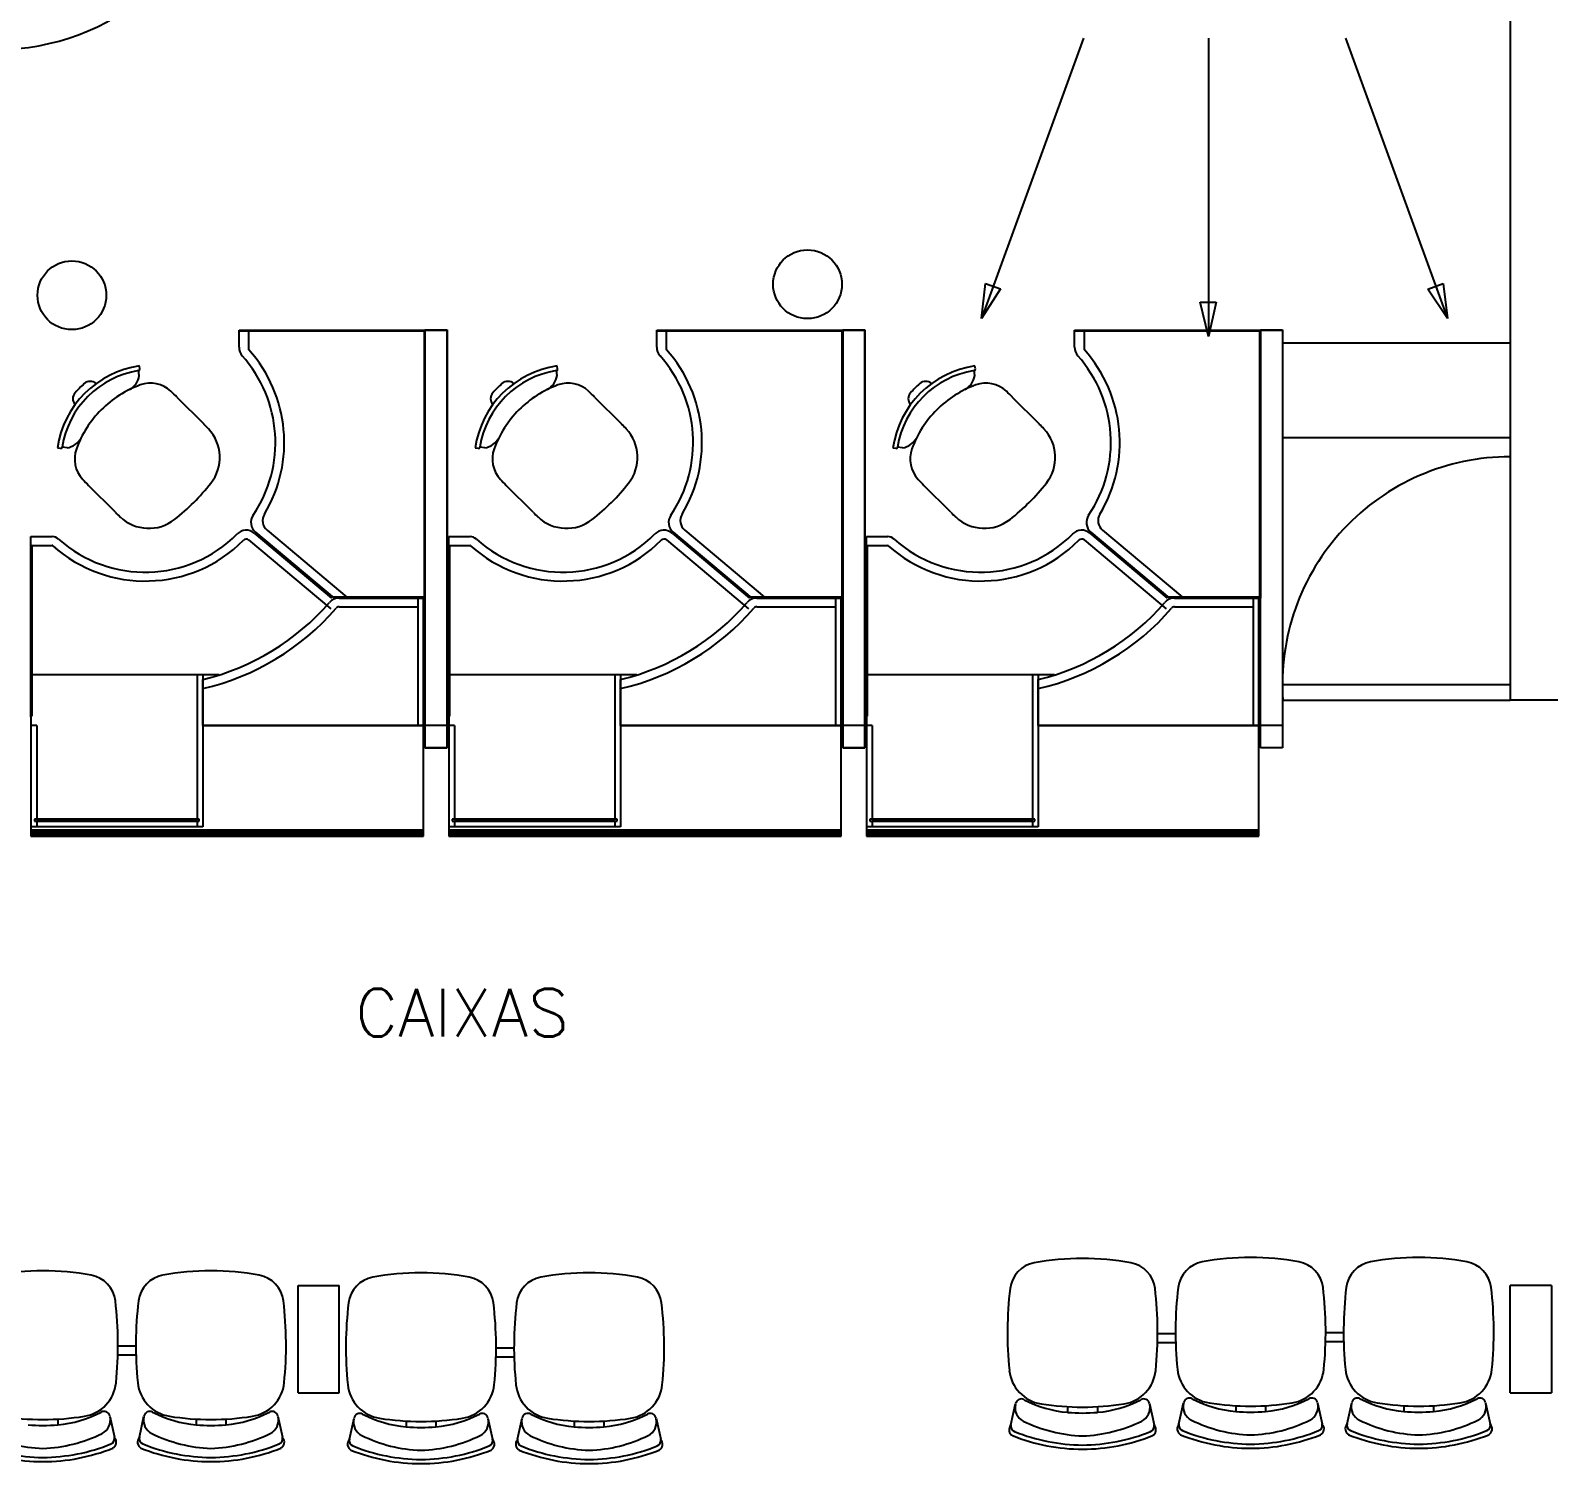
# Model space of a CAD drawing. Extents: x -22 to 17.7, y 1.4 to 35.6.
# Drawn here: x -9.538 to -4.723, y 9.194 to 13.724 of the extents above; entities that cross this region are included whole.
import ezdxf

# ---------------------------------------------------------------- set-up
doc = ezdxf.new("R2010")
doc.units = 0
doc.header["$LTSCALE"] = 0.02
for name, color, linetype in [('AR-CONDICIONADO', 5, 'CONTINUOUS'), ('ARCOND_BASE', 7, 'CONTINUOUS'), ('ARCOND_TEXTO', 7, 'CONTINUOUS')]:
    doc.layers.add(name, color=color, linetype=linetype)
doc.styles.add('COTAS', font='romans.shx', dxfattribs={"width": 0.75})

msp = doc.modelspace()

# ---------------------------------------------------------------- linework, layer by layer
at = {"layer": 'AR-CONDICIONADO'}
for p, q in [((-6.2108, 13.6996), (-6.5332, 12.8137)), ((-5.8158, 13.6996), (-5.8158, 12.7568)), ((-5.3832, 13.6996), (-5.0608, 12.8137)), ((-6.5332, 12.8137), (-6.5207, 12.9249)), ((-6.4729, 12.9076), (-6.5332, 12.8137)), ((-6.5207, 12.9249), (-6.4729, 12.9076)), ((-5.1227, 12.907), (-5.075, 12.9243)), ((-5.0608, 12.8137), (-5.1227, 12.907)), ((-5.075, 12.9243), (-5.0608, 12.8137)), ((-5.8158, 12.7568), (-5.8421, 12.8657)), ((-5.8421, 12.8657), (-5.7913, 12.8657)), ((-5.7913, 12.8657), (-5.8158, 12.7568))]:
    msp.add_line(p, q, dxfattribs=at)
at = {"layer": 'ARCOND_BASE'}
for p, q in [((-4.8626, 14.4769), (-4.8626, 11.6069)), ((-8.8794, 12.7228), (-8.8794, 12.7769)), ((-8.8794, 12.7769), (-8.2919, 12.7769)), ((-8.8794, 12.7744), (-8.2944, 12.7744)), ((-8.8483, 12.7148), (-8.8483, 12.7744)), ((-8.2944, 12.7744), (-8.2944, 11.9327)), ((-8.2944, 12.7744), (-8.2944, 11.9327)), ((-8.2919, 12.7769), (-8.2919, 12.7784)), ((-8.2919, 12.7784), (-8.2219, 12.7784)), ((-8.2919, 12.7769), (-8.2919, 11.9302)), ((-8.2219, 12.7769), (-8.2919, 12.7769)), ((-8.2919, 12.7769), (-8.2919, 11.4569)), ((-8.2919, 11.4569), (-8.2919, 12.7769)), ((-8.2919, 12.7769), (-8.2219, 12.7769)), ((-8.2219, 12.7784), (-8.2219, 12.7769)), ((-8.2219, 11.4569), (-8.2219, 12.7769)), ((-8.2219, 12.7769), (-8.2219, 11.4569)), ((-7.5594, 12.7228), (-7.5594, 12.7769)), ((-7.5594, 12.7769), (-6.9719, 12.7769)), ((-7.5594, 12.7744), (-6.9744, 12.7744)), ((-7.5283, 12.7148), (-7.5283, 12.7744)), ((-6.9744, 12.7744), (-6.9744, 11.9327)), ((-6.9744, 12.7744), (-6.9744, 11.9327)), ((-6.9719, 12.7769), (-6.9719, 12.7784)), ((-6.9719, 12.7784), (-6.9019, 12.7784)), ((-6.9719, 12.7769), (-6.9719, 11.9302)), ((-6.9019, 12.7769), (-6.9719, 12.7769)), ((-6.9719, 12.7769), (-6.9719, 11.4569)), ((-6.9719, 11.4569), (-6.9719, 12.7769)), ((-6.9719, 12.7769), (-6.9019, 12.7769)), ((-6.9019, 12.7784), (-6.9019, 12.7769)), ((-6.9019, 11.4569), (-6.9019, 12.7769)), ((-6.9019, 12.7769), (-6.9019, 11.4569)), ((-6.2394, 12.7228), (-6.2394, 12.7769)), ((-6.2394, 12.7769), (-5.6519, 12.7769)), ((-6.2394, 12.7744), (-5.6544, 12.7744)), ((-6.2083, 12.7148), (-6.2083, 12.7744)), ((-5.6544, 12.7744), (-5.6544, 11.9327)), ((-5.6544, 12.7744), (-5.6544, 11.9327)), ((-5.6519, 12.7769), (-5.6519, 12.7784)), ((-5.6519, 12.7784), (-5.5819, 12.7784)), ((-5.6519, 12.7769), (-5.6519, 11.9302)), ((-5.6519, 11.4569), (-5.6519, 12.7769)), ((-5.6519, 12.7769), (-5.5819, 12.7769)), ((-5.5819, 12.7784), (-5.5819, 12.7769)), ((-5.5819, 12.7769), (-5.5819, 11.4569)), ((-5.5826, 12.7373), (-4.8626, 12.7373)), ((-9.1945, 12.6334), (-9.1967, 12.6491)), ((-9.1927, 12.6544), (-9.1941, 12.6637)), ((-7.8745, 12.6334), (-7.8767, 12.6491)), ((-7.8727, 12.6544), (-7.8741, 12.6637)), ((-6.5545, 12.6334), (-6.5567, 12.6491)), ((-6.5527, 12.6544), (-6.5541, 12.6637)), ((-9.0759, 12.5655), (-8.9908, 12.4804)), ((-7.7559, 12.5655), (-7.6708, 12.4804)), ((-6.4359, 12.5655), (-6.3508, 12.4804)), ((-5.5826, 12.4373), (-4.8626, 12.4373)), ((-9.444, 12.4032), (-9.4533, 12.4045)), ((-9.423, 12.4049), (-9.4386, 12.4071)), ((-8.124, 12.4032), (-8.1333, 12.4045)), ((-8.103, 12.4049), (-8.1186, 12.4071)), ((-6.804, 12.4032), (-6.8133, 12.4045)), ((-6.783, 12.4049), (-6.7986, 12.4071)), ((-9.2699, 12.2012), (-9.3551, 12.2863)), ((-7.9499, 12.2012), (-8.0351, 12.2863)), ((-6.6299, 12.2012), (-6.7151, 12.2863)), ((-8.8276, 12.1387), (-8.5791, 11.9302)), ((-8.7908, 12.1444), (-8.5386, 11.9327)), ((-7.5076, 12.1387), (-7.2591, 11.9302)), ((-7.4708, 12.1444), (-7.2186, 11.9327)), ((-6.1876, 12.1387), (-5.9391, 11.9302)), ((-6.1508, 12.1444), (-5.8986, 11.9327)), ((-9.5369, 12.1243), (-9.4696, 12.1243)), ((-9.5369, 11.5542), (-9.5369, 12.1243)), ((-9.5344, 12.0963), (-9.5344, 11.5567)), ((-9.5344, 12.0963), (-9.4696, 12.0963)), ((-8.8492, 12.1138), (-8.5894, 11.8958)), ((-8.8312, 12.1352), (-8.5869, 11.9302)), ((-8.2169, 12.1243), (-8.1496, 12.1243)), ((-8.2169, 11.5542), (-8.2169, 12.1243)), ((-8.2144, 12.0963), (-8.2144, 11.5567)), ((-8.2144, 12.0963), (-8.1496, 12.0963)), ((-7.5292, 12.1138), (-7.2694, 11.8958)), ((-7.5112, 12.1352), (-7.2669, 11.9302)), ((-6.8969, 12.1243), (-6.8296, 12.1243)), ((-6.8969, 11.5542), (-6.8969, 12.1243)), ((-6.8944, 12.0963), (-6.8944, 11.5567)), ((-6.8944, 12.0963), (-6.8296, 12.0963)), ((-6.2092, 12.1138), (-5.9494, 11.8958)), ((-6.1912, 12.1352), (-5.9469, 11.9302)), ((-8.2944, 11.9327), (-8.5821, 11.9327)), ((-8.2969, 11.9302), (-8.5819, 11.9302)), ((-8.2919, 11.9302), (-8.5791, 11.9302)), ((-8.5634, 11.9302), (-8.2969, 11.9302)), ((-8.5634, 11.9022), (-8.3149, 11.9022)), ((-8.3149, 11.9302), (-8.3149, 11.5269)), ((-8.2969, 11.1769), (-8.2969, 11.9302)), ((-8.2969, 11.9302), (-8.2969, 11.5269)), ((-6.9744, 11.9327), (-7.2621, 11.9327)), ((-6.9769, 11.9302), (-7.2619, 11.9302)), ((-6.9719, 11.9302), (-7.2591, 11.9302)), ((-7.2434, 11.9302), (-6.9769, 11.9302)), ((-7.2434, 11.9022), (-6.9949, 11.9022)), ((-6.9949, 11.9302), (-6.9949, 11.5269)), ((-6.9769, 11.1769), (-6.9769, 11.9302)), ((-6.9769, 11.9302), (-6.9769, 11.5269)), ((-5.6544, 11.9327), (-5.9421, 11.9327)), ((-5.6569, 11.9302), (-5.9419, 11.9302)), ((-5.6519, 11.9302), (-5.9391, 11.9302)), ((-5.9234, 11.9302), (-5.6569, 11.9302)), ((-5.9234, 11.9022), (-5.6749, 11.9022)), ((-5.6749, 11.9302), (-5.6749, 11.5269)), ((-5.6569, 11.1769), (-5.6569, 11.9302)), ((-5.6569, 11.9302), (-5.6569, 11.5269)), ((-8.2969, 11.8769), (-8.2969, 11.5269)), ((-6.9769, 11.8769), (-6.9769, 11.5269)), ((-5.6569, 11.8769), (-5.6569, 11.5269)), ((-9.5369, 11.6869), (-9.5369, 11.1769)), ((-8.9427, 11.6869), (-9.5369, 11.6869)), ((-8.9939, 11.6869), (-9.0119, 11.6869)), ((-8.9939, 11.6869), (-9.0119, 11.6869)), ((-9.0119, 11.6869), (-9.0119, 11.2309)), ((-8.9939, 11.6869), (-8.9939, 11.2069)), ((-8.9939, 11.5269), (-8.9939, 11.6726)), ((-8.2169, 11.6869), (-8.2169, 11.1769)), ((-7.6227, 11.6869), (-8.2169, 11.6869)), ((-7.6739, 11.6869), (-7.6919, 11.6869)), ((-7.6739, 11.6869), (-7.6919, 11.6869)), ((-7.6919, 11.6869), (-7.6919, 11.2309)), ((-7.6739, 11.6869), (-7.6739, 11.2069)), ((-7.6739, 11.5269), (-7.6739, 11.6726)), ((-6.8969, 11.6869), (-6.8969, 11.1769)), ((-6.3027, 11.6869), (-6.8969, 11.6869)), ((-6.3539, 11.6869), (-6.3719, 11.6869)), ((-6.3539, 11.6869), (-6.3719, 11.6869)), ((-6.3719, 11.6869), (-6.3719, 11.2309)), ((-6.3539, 11.6869), (-6.3539, 11.2069)), ((-6.3539, 11.5269), (-6.3539, 11.6726)), ((-5.5826, 11.6569), (-4.8626, 11.6569)), ((-5.5826, 11.6069), (-4.8626, 11.6069)), ((-4.7126, 11.6069), (-4.8626, 11.6069)), ((-9.5189, 11.5269), (-9.5369, 11.5269)), ((-9.5369, 11.5269), (-9.5369, 11.2069)), ((-9.5189, 11.5269), (-9.5189, 11.2309)), ((-8.2969, 11.5269), (-8.9939, 11.5269)), ((-8.9939, 11.5269), (-8.3099, 11.5269)), ((-8.3099, 11.5269), (-8.2969, 11.5269)), ((-8.2219, 11.5269), (-8.2919, 11.5269)), ((-8.2219, 11.5269), (-8.2919, 11.5269)), ((-8.1989, 11.5269), (-8.2169, 11.5269)), ((-8.2169, 11.5269), (-8.2169, 11.2069)), ((-8.1989, 11.5269), (-8.1989, 11.2309)), ((-6.9769, 11.5269), (-7.6739, 11.5269)), ((-7.6739, 11.5269), (-6.9899, 11.5269)), ((-6.9899, 11.5269), (-6.9769, 11.5269)), ((-6.9019, 11.5269), (-6.9719, 11.5269)), ((-6.9019, 11.5269), (-6.9719, 11.5269)), ((-6.8789, 11.5269), (-6.8969, 11.5269)), ((-6.8969, 11.5269), (-6.8969, 11.2069)), ((-6.8789, 11.5269), (-6.8789, 11.2309)), ((-5.6569, 11.5269), (-6.3539, 11.5269)), ((-6.3539, 11.5269), (-5.6699, 11.5269)), ((-5.6699, 11.5269), (-5.6569, 11.5269)), ((-5.5819, 11.5269), (-5.6519, 11.5269)), ((-8.2919, 11.4569), (-8.2219, 11.4569)), ((-8.2219, 11.4569), (-8.2919, 11.4569)), ((-6.9719, 11.4569), (-6.9019, 11.4569)), ((-6.9019, 11.4569), (-6.9719, 11.4569)), ((-5.5819, 11.4569), (-5.6519, 11.4569)), ((-9.0049, 11.2309), (-9.5259, 11.2309)), ((-9.5259, 11.2309), (-9.5259, 11.2249)), ((-9.5259, 11.2249), (-9.0049, 11.2249)), ((-9.5189, 11.2249), (-9.5189, 11.2069)), ((-9.0119, 11.2249), (-9.0119, 11.2069)), ((-9.0049, 11.2249), (-9.0049, 11.2309)), ((-7.6849, 11.2309), (-8.2059, 11.2309)), ((-8.2059, 11.2309), (-8.2059, 11.2249)), ((-8.2059, 11.2249), (-7.6849, 11.2249)), ((-8.1989, 11.2249), (-8.1989, 11.2069)), ((-7.6919, 11.2249), (-7.6919, 11.2069)), ((-7.6849, 11.2249), (-7.6849, 11.2309)), ((-6.3649, 11.2309), (-6.8859, 11.2309)), ((-6.8859, 11.2309), (-6.8859, 11.2249)), ((-6.8859, 11.2249), (-6.3649, 11.2249)), ((-6.8789, 11.229), (-6.8749, 11.2249)), ((-6.8789, 11.2249), (-6.8789, 11.2069)), ((-6.8756, 11.2309), (-6.8696, 11.2249)), ((-6.8703, 11.2309), (-6.8643, 11.2249)), ((-6.865, 11.2309), (-6.859, 11.2249)), ((-6.8597, 11.2309), (-6.8537, 11.2249)), ((-6.8544, 11.2309), (-6.8484, 11.2249)), ((-6.8491, 11.2309), (-6.8431, 11.2249)), ((-6.8438, 11.2309), (-6.8378, 11.2249)), ((-6.8385, 11.2309), (-6.8325, 11.2249)), ((-6.8332, 11.2309), (-6.8272, 11.2249)), ((-6.8279, 11.2309), (-6.8219, 11.2249)), ((-6.8226, 11.2309), (-6.8166, 11.2249)), ((-6.8173, 11.2309), (-6.8113, 11.2249)), ((-6.812, 11.2309), (-6.806, 11.2249)), ((-6.8066, 11.2309), (-6.8006, 11.2249)), ((-6.8013, 11.2309), (-6.7953, 11.2249)), ((-6.796, 11.2309), (-6.79, 11.2249)), ((-6.7907, 11.2309), (-6.7847, 11.2249)), ((-6.7854, 11.2309), (-6.7794, 11.2249)), ((-6.7801, 11.2309), (-6.7741, 11.2249)), ((-6.7748, 11.2309), (-6.7688, 11.2249)), ((-6.7695, 11.2309), (-6.7635, 11.2249)), ((-6.7642, 11.2309), (-6.7582, 11.2249)), ((-6.7589, 11.2309), (-6.7529, 11.2249)), ((-6.7536, 11.2309), (-6.7476, 11.2249)), ((-6.7483, 11.2309), (-6.7423, 11.2249)), ((-6.743, 11.2309), (-6.737, 11.2249)), ((-6.7377, 11.2309), (-6.7317, 11.2249)), ((-6.7324, 11.2309), (-6.7264, 11.2249)), ((-6.7271, 11.2309), (-6.7211, 11.2249)), ((-6.7218, 11.2309), (-6.7158, 11.2249)), ((-6.7165, 11.2309), (-6.7105, 11.2249)), ((-6.7112, 11.2309), (-6.7052, 11.2249)), ((-6.7059, 11.2309), (-6.6999, 11.2249)), ((-6.7006, 11.2309), (-6.6946, 11.2249)), ((-6.6953, 11.2309), (-6.6893, 11.2249)), ((-6.69, 11.2309), (-6.684, 11.2249)), ((-6.6847, 11.2309), (-6.6787, 11.2249)), ((-6.6794, 11.2309), (-6.6734, 11.2249)), ((-6.6741, 11.2309), (-6.6681, 11.2249)), ((-6.6688, 11.2309), (-6.6628, 11.2249)), ((-6.6635, 11.2309), (-6.6575, 11.2249)), ((-6.6582, 11.2309), (-6.6522, 11.2249)), ((-6.6529, 11.2309), (-6.6469, 11.2249)), ((-6.6475, 11.2309), (-6.6415, 11.2249)), ((-6.6422, 11.2309), (-6.6362, 11.2249)), ((-6.6369, 11.2309), (-6.6309, 11.2249)), ((-6.6316, 11.2309), (-6.6256, 11.2249)), ((-6.6263, 11.2309), (-6.6203, 11.2249)), ((-6.621, 11.2309), (-6.615, 11.2249)), ((-6.6157, 11.2309), (-6.6097, 11.2249)), ((-6.6104, 11.2309), (-6.6044, 11.2249)), ((-6.6051, 11.2309), (-6.5991, 11.2249)), ((-6.5998, 11.2309), (-6.5938, 11.2249)), ((-6.5945, 11.2309), (-6.5885, 11.2249)), ((-6.5892, 11.2309), (-6.5832, 11.2249)), ((-6.5839, 11.2309), (-6.5779, 11.2249)), ((-6.5786, 11.2309), (-6.5726, 11.2249)), ((-6.5733, 11.2309), (-6.5673, 11.2249)), ((-6.568, 11.2309), (-6.562, 11.2249)), ((-6.5627, 11.2309), (-6.5567, 11.2249)), ((-6.5574, 11.2309), (-6.5514, 11.2249)), ((-6.5521, 11.2309), (-6.5461, 11.2249)), ((-6.5468, 11.2309), (-6.5408, 11.2249)), ((-6.5415, 11.2309), (-6.5355, 11.2249)), ((-6.5362, 11.2309), (-6.5302, 11.2249)), ((-6.5309, 11.2309), (-6.5249, 11.2249)), ((-6.5256, 11.2309), (-6.5196, 11.2249)), ((-6.5203, 11.2309), (-6.5143, 11.2249)), ((-6.515, 11.2309), (-6.509, 11.2249)), ((-6.5097, 11.2309), (-6.5037, 11.2249)), ((-6.5044, 11.2309), (-6.4984, 11.2249)), ((-6.4991, 11.2309), (-6.4931, 11.2249)), ((-6.4938, 11.2309), (-6.4878, 11.2249)), ((-6.4885, 11.2309), (-6.4825, 11.2249)), ((-6.4831, 11.2309), (-6.4771, 11.2249)), ((-6.4778, 11.2309), (-6.4718, 11.2249)), ((-6.4725, 11.2309), (-6.4665, 11.2249)), ((-6.4672, 11.2309), (-6.4612, 11.2249)), ((-6.4619, 11.2309), (-6.4559, 11.2249)), ((-6.4566, 11.2309), (-6.4506, 11.2249)), ((-6.4513, 11.2309), (-6.4453, 11.2249)), ((-6.446, 11.2309), (-6.44, 11.2249)), ((-6.4407, 11.2309), (-6.4347, 11.2249)), ((-6.4354, 11.2309), (-6.4294, 11.2249)), ((-6.4301, 11.2309), (-6.4241, 11.2249)), ((-6.4248, 11.2309), (-6.4188, 11.2249)), ((-6.4195, 11.2309), (-6.4135, 11.2249)), ((-6.4142, 11.2309), (-6.4082, 11.2249)), ((-6.4089, 11.2309), (-6.4029, 11.2249)), ((-6.4036, 11.2309), (-6.3976, 11.2249)), ((-6.3983, 11.2309), (-6.3923, 11.2249)), ((-6.393, 11.2309), (-6.387, 11.2249)), ((-6.3877, 11.2309), (-6.3817, 11.2249)), ((-6.3824, 11.2309), (-6.3764, 11.2249)), ((-6.3771, 11.2309), (-6.3719, 11.2258)), ((-6.3719, 11.2249), (-6.3719, 11.2069)), ((-6.3649, 11.2249), (-6.3649, 11.2309)), ((-9.0119, 11.2069), (-9.5369, 11.2069)), ((-8.2969, 11.1969), (-9.5369, 11.1969)), ((-8.2969, 11.1918), (-9.5369, 11.1918)), ((-8.2969, 11.1869), (-9.5369, 11.1869)), ((-8.2969, 11.1828), (-9.5369, 11.1828)), ((-8.2969, 11.1796), (-9.5369, 11.1796)), ((-8.2969, 11.1776), (-9.5369, 11.1776)), ((-9.5369, 11.1769), (-8.2969, 11.1769)), ((-8.9939, 11.2069), (-9.0119, 11.2069)), ((-7.6919, 11.2069), (-8.2169, 11.2069)), ((-6.9769, 11.1969), (-8.2169, 11.1969)), ((-6.9769, 11.1918), (-8.2169, 11.1918)), ((-6.9769, 11.1869), (-8.2169, 11.1869)), ((-6.9769, 11.1828), (-8.2169, 11.1828)), ((-6.9769, 11.1796), (-8.2169, 11.1796)), ((-6.9769, 11.1776), (-8.2169, 11.1776)), ((-8.2169, 11.1769), (-6.9769, 11.1769)), ((-7.6739, 11.2069), (-7.6919, 11.2069)), ((-6.3719, 11.2069), (-6.8969, 11.2069)), ((-5.6569, 11.1969), (-6.8969, 11.1969)), ((-5.6569, 11.1918), (-6.8969, 11.1918)), ((-5.6569, 11.1869), (-6.8969, 11.1869)), ((-5.6569, 11.1828), (-6.8969, 11.1828)), ((-5.6569, 11.1796), (-6.8969, 11.1796)), ((-5.6569, 11.1776), (-6.8969, 11.1776)), ((-6.8969, 11.1769), (-5.6569, 11.1769)), ((-6.3539, 11.2069), (-6.3719, 11.2069)), ((-8.6926, 9.4174), (-8.6926, 9.7574)), ((-8.6926, 9.7574), (-8.5626, 9.7574)), ((-8.5626, 9.4174), (-8.5626, 9.7574)), ((-4.7326, 9.7569), (-4.8626, 9.7569)), ((-4.8626, 9.4174), (-4.8626, 9.7569)), ((-4.7326, 9.7569), (-4.7326, 9.4174)), ((-5.9203, 9.604), (-5.9767, 9.604)), ((-5.3892, 9.607), (-5.4456, 9.607)), ((-9.2046, 9.5365), (-9.2628, 9.5365)), ((-9.2055, 9.5647), (-9.2619, 9.5647)), ((-9.2046, 9.5365), (-9.2142, 9.5365)), ((-8.0106, 9.5585), (-8.0671, 9.5585)), ((-5.9194, 9.5758), (-5.9776, 9.5758)), ((-5.3883, 9.5788), (-5.4465, 9.5788)), ((-5.3883, 9.5788), (-5.3979, 9.5788)), ((-8.0097, 9.5303), (-8.068, 9.5303)), ((-8.0097, 9.5303), (-8.0194, 9.5303)), ((-8.6926, 9.4174), (-8.5626, 9.4174)), ((-4.8626, 9.4174), (-4.7326, 9.4174)), ((-9.2876, 9.3442), (-9.273, 9.2774)), ((-9.1944, 9.2774), (-9.1798, 9.3442)), ((-8.7565, 9.3442), (-8.7418, 9.2774)), ((-6.4404, 9.3167), (-6.4257, 9.3834)), ((-6.2611, 9.3739), (-6.2611, 9.356)), ((-6.1671, 9.3739), (-6.1671, 9.356)), ((-6.0024, 9.3834), (-5.9878, 9.3167)), ((-5.9093, 9.3197), (-5.8946, 9.3864)), ((-5.73, 9.3769), (-5.73, 9.359)), ((-5.636, 9.3769), (-5.636, 9.359)), ((-5.4713, 9.3864), (-5.4567, 9.3197)), ((-5.3781, 9.3197), (-5.3635, 9.3864)), ((-5.1989, 9.3769), (-5.1989, 9.359)), ((-5.1049, 9.3769), (-5.1049, 9.359)), ((-4.9402, 9.3864), (-4.9256, 9.3197)), ((-9.4522, 9.3347), (-9.4522, 9.3167)), ((-9.0151, 9.3347), (-9.0151, 9.3167)), ((-8.9211, 9.3347), (-8.9211, 9.3167)), ((-8.5307, 9.2712), (-8.516, 9.3379)), ((-8.3514, 9.3284), (-8.3514, 9.3105)), ((-8.2574, 9.3284), (-8.2574, 9.3105)), ((-8.0928, 9.3379), (-8.0781, 9.2712)), ((-7.9996, 9.2712), (-7.9849, 9.3379)), ((-7.8203, 9.3284), (-7.8203, 9.3105)), ((-7.7263, 9.3284), (-7.7263, 9.3105)), ((-7.5617, 9.3379), (-7.547, 9.2712))]:
    msp.add_line(p, q, dxfattribs=at)
at = {"layer": 'ARCOND_BASE', "color": 0}
for p, q in [((-9.5189, 11.229), (-9.5149, 11.2249)), ((-9.5156, 11.2309), (-9.5096, 11.2249)), ((-9.5103, 11.2309), (-9.5043, 11.2249)), ((-9.505, 11.2309), (-9.499, 11.2249)), ((-9.4997, 11.2309), (-9.4937, 11.2249)), ((-9.4944, 11.2309), (-9.4884, 11.2249)), ((-9.4891, 11.2309), (-9.4831, 11.2249)), ((-9.4838, 11.2309), (-9.4778, 11.2249)), ((-9.4785, 11.2309), (-9.4725, 11.2249)), ((-9.4732, 11.2309), (-9.4672, 11.2249)), ((-9.4679, 11.2309), (-9.4619, 11.2249)), ((-9.4626, 11.2309), (-9.4566, 11.2249)), ((-9.4573, 11.2309), (-9.4513, 11.2249)), ((-9.452, 11.2309), (-9.446, 11.2249)), ((-9.4466, 11.2309), (-9.4406, 11.2249)), ((-9.4413, 11.2309), (-9.4353, 11.2249)), ((-9.436, 11.2309), (-9.43, 11.2249)), ((-9.4307, 11.2309), (-9.4247, 11.2249)), ((-9.4254, 11.2309), (-9.4194, 11.2249)), ((-9.4201, 11.2309), (-9.4141, 11.2249)), ((-9.4148, 11.2309), (-9.4088, 11.2249)), ((-9.4095, 11.2309), (-9.4035, 11.2249)), ((-9.4042, 11.2309), (-9.3982, 11.2249)), ((-9.3989, 11.2309), (-9.3929, 11.2249)), ((-9.3936, 11.2309), (-9.3876, 11.2249)), ((-9.3883, 11.2309), (-9.3823, 11.2249)), ((-9.383, 11.2309), (-9.377, 11.2249)), ((-9.3777, 11.2309), (-9.3717, 11.2249)), ((-9.3724, 11.2309), (-9.3664, 11.2249)), ((-9.3671, 11.2309), (-9.3611, 11.2249)), ((-9.3618, 11.2309), (-9.3558, 11.2249)), ((-9.3565, 11.2309), (-9.3505, 11.2249)), ((-9.3512, 11.2309), (-9.3452, 11.2249)), ((-9.3459, 11.2309), (-9.3399, 11.2249)), ((-9.3406, 11.2309), (-9.3346, 11.2249)), ((-9.3353, 11.2309), (-9.3293, 11.2249)), ((-9.33, 11.2309), (-9.324, 11.2249)), ((-9.3247, 11.2309), (-9.3187, 11.2249)), ((-9.3194, 11.2309), (-9.3134, 11.2249)), ((-9.3141, 11.2309), (-9.3081, 11.2249)), ((-9.3088, 11.2309), (-9.3028, 11.2249)), ((-9.3035, 11.2309), (-9.2975, 11.2249)), ((-9.2982, 11.2309), (-9.2922, 11.2249)), ((-9.2929, 11.2309), (-9.2869, 11.2249)), ((-9.2875, 11.2309), (-9.2815, 11.2249)), ((-9.2822, 11.2309), (-9.2762, 11.2249)), ((-9.2769, 11.2309), (-9.2709, 11.2249)), ((-9.2716, 11.2309), (-9.2656, 11.2249)), ((-9.2663, 11.2309), (-9.2603, 11.2249)), ((-9.261, 11.2309), (-9.255, 11.2249)), ((-9.2557, 11.2309), (-9.2497, 11.2249)), ((-9.2504, 11.2309), (-9.2444, 11.2249)), ((-9.2451, 11.2309), (-9.2391, 11.2249)), ((-9.2398, 11.2309), (-9.2338, 11.2249)), ((-9.2345, 11.2309), (-9.2285, 11.2249)), ((-9.2292, 11.2309), (-9.2232, 11.2249)), ((-9.2239, 11.2309), (-9.2179, 11.2249)), ((-9.2186, 11.2309), (-9.2126, 11.2249)), ((-9.2133, 11.2309), (-9.2073, 11.2249)), ((-9.208, 11.2309), (-9.202, 11.2249)), ((-9.2027, 11.2309), (-9.1967, 11.2249)), ((-9.1974, 11.2309), (-9.1914, 11.2249)), ((-9.1921, 11.2309), (-9.1861, 11.2249)), ((-9.1868, 11.2309), (-9.1808, 11.2249)), ((-9.1815, 11.2309), (-9.1755, 11.2249)), ((-9.1762, 11.2309), (-9.1702, 11.2249)), ((-9.1709, 11.2309), (-9.1649, 11.2249)), ((-9.1656, 11.2309), (-9.1596, 11.2249)), ((-9.1603, 11.2309), (-9.1543, 11.2249)), ((-9.155, 11.2309), (-9.149, 11.2249)), ((-9.1497, 11.2309), (-9.1437, 11.2249)), ((-9.1444, 11.2309), (-9.1384, 11.2249)), ((-9.1391, 11.2309), (-9.1331, 11.2249)), ((-9.1338, 11.2309), (-9.1278, 11.2249)), ((-9.1285, 11.2309), (-9.1225, 11.2249)), ((-9.1231, 11.2309), (-9.1171, 11.2249)), ((-9.1178, 11.2309), (-9.1118, 11.2249)), ((-9.1125, 11.2309), (-9.1065, 11.2249)), ((-9.1072, 11.2309), (-9.1012, 11.2249)), ((-9.1019, 11.2309), (-9.0959, 11.2249)), ((-9.0966, 11.2309), (-9.0906, 11.2249)), ((-9.0913, 11.2309), (-9.0853, 11.2249)), ((-9.086, 11.2309), (-9.08, 11.2249)), ((-9.0807, 11.2309), (-9.0747, 11.2249)), ((-9.0754, 11.2309), (-9.0694, 11.2249)), ((-9.0701, 11.2309), (-9.0641, 11.2249)), ((-9.0648, 11.2309), (-9.0588, 11.2249)), ((-9.0595, 11.2309), (-9.0535, 11.2249)), ((-9.0542, 11.2309), (-9.0482, 11.2249)), ((-9.0489, 11.2309), (-9.0429, 11.2249)), ((-9.0436, 11.2309), (-9.0376, 11.2249)), ((-9.0383, 11.2309), (-9.0323, 11.2249)), ((-9.033, 11.2309), (-9.027, 11.2249)), ((-9.0277, 11.2309), (-9.0217, 11.2249)), ((-9.0224, 11.2309), (-9.0164, 11.2249)), ((-9.0171, 11.2309), (-9.0119, 11.2258)), ((-8.1989, 11.229), (-8.1949, 11.2249)), ((-8.1956, 11.2309), (-8.1896, 11.2249)), ((-8.1903, 11.2309), (-8.1843, 11.2249)), ((-8.185, 11.2309), (-8.179, 11.2249)), ((-8.1797, 11.2309), (-8.1737, 11.2249)), ((-8.1744, 11.2309), (-8.1684, 11.2249)), ((-8.1691, 11.2309), (-8.1631, 11.2249)), ((-8.1638, 11.2309), (-8.1578, 11.2249)), ((-8.1585, 11.2309), (-8.1525, 11.2249)), ((-8.1532, 11.2309), (-8.1472, 11.2249)), ((-8.1479, 11.2309), (-8.1419, 11.2249)), ((-8.1426, 11.2309), (-8.1366, 11.2249)), ((-8.1373, 11.2309), (-8.1313, 11.2249)), ((-8.132, 11.2309), (-8.126, 11.2249)), ((-8.1266, 11.2309), (-8.1206, 11.2249)), ((-8.1213, 11.2309), (-8.1153, 11.2249)), ((-8.116, 11.2309), (-8.11, 11.2249)), ((-8.1107, 11.2309), (-8.1047, 11.2249)), ((-8.1054, 11.2309), (-8.0994, 11.2249)), ((-8.1001, 11.2309), (-8.0941, 11.2249)), ((-8.0948, 11.2309), (-8.0888, 11.2249)), ((-8.0895, 11.2309), (-8.0835, 11.2249)), ((-8.0842, 11.2309), (-8.0782, 11.2249)), ((-8.0789, 11.2309), (-8.0729, 11.2249)), ((-8.0736, 11.2309), (-8.0676, 11.2249)), ((-8.0683, 11.2309), (-8.0623, 11.2249)), ((-8.063, 11.2309), (-8.057, 11.2249)), ((-8.0577, 11.2309), (-8.0517, 11.2249)), ((-8.0524, 11.2309), (-8.0464, 11.2249)), ((-8.0471, 11.2309), (-8.0411, 11.2249)), ((-8.0418, 11.2309), (-8.0358, 11.2249)), ((-8.0365, 11.2309), (-8.0305, 11.2249)), ((-8.0312, 11.2309), (-8.0252, 11.2249)), ((-8.0259, 11.2309), (-8.0199, 11.2249)), ((-8.0206, 11.2309), (-8.0146, 11.2249)), ((-8.0153, 11.2309), (-8.0093, 11.2249)), ((-8.01, 11.2309), (-8.004, 11.2249)), ((-8.0047, 11.2309), (-7.9987, 11.2249)), ((-7.9994, 11.2309), (-7.9934, 11.2249)), ((-7.9941, 11.2309), (-7.9881, 11.2249)), ((-7.9888, 11.2309), (-7.9828, 11.2249)), ((-7.9835, 11.2309), (-7.9775, 11.2249)), ((-7.9782, 11.2309), (-7.9722, 11.2249)), ((-7.9729, 11.2309), (-7.9669, 11.2249)), ((-7.9675, 11.2309), (-7.9615, 11.2249)), ((-7.9622, 11.2309), (-7.9562, 11.2249)), ((-7.9569, 11.2309), (-7.9509, 11.2249)), ((-7.9516, 11.2309), (-7.9456, 11.2249)), ((-7.9463, 11.2309), (-7.9403, 11.2249)), ((-7.941, 11.2309), (-7.935, 11.2249)), ((-7.9357, 11.2309), (-7.9297, 11.2249)), ((-7.9304, 11.2309), (-7.9244, 11.2249)), ((-7.9251, 11.2309), (-7.9191, 11.2249)), ((-7.9198, 11.2309), (-7.9138, 11.2249)), ((-7.9145, 11.2309), (-7.9085, 11.2249)), ((-7.9092, 11.2309), (-7.9032, 11.2249)), ((-7.9039, 11.2309), (-7.8979, 11.2249)), ((-7.8986, 11.2309), (-7.8926, 11.2249)), ((-7.8933, 11.2309), (-7.8873, 11.2249)), ((-7.888, 11.2309), (-7.882, 11.2249)), ((-7.8827, 11.2309), (-7.8767, 11.2249)), ((-7.8774, 11.2309), (-7.8714, 11.2249)), ((-7.8721, 11.2309), (-7.8661, 11.2249)), ((-7.8668, 11.2309), (-7.8608, 11.2249)), ((-7.8615, 11.2309), (-7.8555, 11.2249)), ((-7.8562, 11.2309), (-7.8502, 11.2249)), ((-7.8509, 11.2309), (-7.8449, 11.2249)), ((-7.8456, 11.2309), (-7.8396, 11.2249)), ((-7.8403, 11.2309), (-7.8343, 11.2249)), ((-7.835, 11.2309), (-7.829, 11.2249)), ((-7.8297, 11.2309), (-7.8237, 11.2249)), ((-7.8244, 11.2309), (-7.8184, 11.2249)), ((-7.8191, 11.2309), (-7.8131, 11.2249)), ((-7.8138, 11.2309), (-7.8078, 11.2249)), ((-7.8085, 11.2309), (-7.8025, 11.2249)), ((-7.8031, 11.2309), (-7.7971, 11.2249)), ((-7.7978, 11.2309), (-7.7918, 11.2249)), ((-7.7925, 11.2309), (-7.7865, 11.2249)), ((-7.7872, 11.2309), (-7.7812, 11.2249)), ((-7.7819, 11.2309), (-7.7759, 11.2249)), ((-7.7766, 11.2309), (-7.7706, 11.2249)), ((-7.7713, 11.2309), (-7.7653, 11.2249)), ((-7.766, 11.2309), (-7.76, 11.2249)), ((-7.7607, 11.2309), (-7.7547, 11.2249)), ((-7.7554, 11.2309), (-7.7494, 11.2249)), ((-7.7501, 11.2309), (-7.7441, 11.2249)), ((-7.7448, 11.2309), (-7.7388, 11.2249)), ((-7.7395, 11.2309), (-7.7335, 11.2249)), ((-7.7342, 11.2309), (-7.7282, 11.2249)), ((-7.7289, 11.2309), (-7.7229, 11.2249)), ((-7.7236, 11.2309), (-7.7176, 11.2249)), ((-7.7183, 11.2309), (-7.7123, 11.2249)), ((-7.713, 11.2309), (-7.707, 11.2249)), ((-7.7077, 11.2309), (-7.7017, 11.2249)), ((-7.7024, 11.2309), (-7.6964, 11.2249)), ((-7.6971, 11.2309), (-7.6919, 11.2258))]:
    msp.add_line(p, q, dxfattribs=at)
at = {"layer": 'ARCOND_BASE'}
for centre in [(-7.0831, 12.9222), (-9.4077, 12.8875)]:
    msp.add_circle(centre, 0.1086, dxfattribs=at)
for centre, radius, start, end in [((-9.6451, 14.4026), 0.7384, 272.5737, 353.1841), ((-8.8394, 12.7228), 0.04, 180, 221.7928), ((-9.1759, 12.4219), 0.4394, 328.9935, 41.7928), ((-7.5194, 12.7228), 0.04, 180, 221.7928), ((-7.8559, 12.4219), 0.4394, 328.9935, 41.7928), ((-6.1994, 12.7228), 0.04, 180, 221.7928), ((-6.5359, 12.4219), 0.4394, 328.9935, 41.7928), ((-9.1759, 12.4219), 0.4114, 325.9688, 41.7928), ((-7.8559, 12.4219), 0.4114, 325.9688, 41.7928), ((-6.5359, 12.4219), 0.4114, 325.9688, 41.7928), ((-9.1509, 12.3613), 0.3055, 98.1301, 171.8699), ((-9.1509, 12.3613), 0.2914, 99.0396, 170.9604), ((-9.256, 12.6436), 0.0623, 299.2604, 350.6595), ((-9.1974, 12.6537), 0.0047, 279.0396, 8.1301), ((-7.8309, 12.3613), 0.3055, 98.1301, 171.8699), ((-7.8309, 12.3613), 0.2914, 99.0396, 170.9604), ((-7.936, 12.6436), 0.0623, 299.2604, 350.6595), ((-7.8774, 12.6537), 0.0047, 279.0396, 8.1301), ((-6.5109, 12.3613), 0.3055, 98.1301, 171.8699), ((-6.5109, 12.3613), 0.2914, 99.0396, 170.9604), ((-6.616, 12.6436), 0.0623, 299.2604, 350.6595), ((-6.5574, 12.6537), 0.0047, 279.0396, 8.1301), ((-9.3764, 12.5603), 0.0282, 138.5833, 221.6281), ((-9.1509, 12.3613), 0.329, 131.4167, 138.5833), ((-9.3499, 12.5869), 0.0282, 48.3719, 131.4167), ((-9.0755, 12.2859), 0.3384, 110.0612, 135), ((-9.1593, 12.5155), 0.094, 46.6926, 110.0612), ((-9.7073, 11.934), 0.893, 45, 46.6926), ((-8.0564, 12.5603), 0.0282, 138.5833, 221.6281), ((-7.8309, 12.3613), 0.329, 131.4167, 138.5833), ((-8.0299, 12.5869), 0.0282, 48.3719, 131.4167), ((-7.7555, 12.2859), 0.3384, 110.0612, 135), ((-7.8393, 12.5155), 0.094, 46.6926, 110.0612), ((-8.3873, 11.934), 0.893, 45, 46.6926), ((-6.7364, 12.5603), 0.0282, 138.5833, 221.6281), ((-6.5109, 12.3613), 0.329, 131.4167, 138.5833), ((-6.7099, 12.5869), 0.0282, 48.3719, 131.4167), ((-6.4355, 12.2859), 0.3384, 110.0612, 135), ((-6.5193, 12.5155), 0.094, 46.6926, 110.0612), ((-7.0673, 11.934), 0.893, 45, 46.6926), ((-9.0755, 12.2859), 0.3384, 135, 159.9388), ((-7.7555, 12.2859), 0.3384, 135, 159.9388), ((-6.4355, 12.2859), 0.3384, 135, 159.9388), ((-9.4893, 11.9818), 0.705, 43.2707, 45), ((-8.1693, 11.9818), 0.705, 43.2707, 45), ((-6.8493, 11.9818), 0.705, 43.2707, 45), ((-9.4331, 12.4664), 0.0623, 279.3405, 330.7396), ((-9.0718, 12.3749), 0.1316, 321.845, 43.2707), ((-8.1131, 12.4664), 0.0623, 279.3405, 330.7396), ((-7.7518, 12.3749), 0.1316, 321.845, 43.2707), ((-6.7931, 12.4664), 0.0623, 279.3405, 330.7396), ((-6.4318, 12.3749), 0.1316, 321.845, 43.2707), ((-9.4433, 12.4078), 0.0047, 261.8699, 350.9604), ((-9.305, 12.3697), 0.094, 159.9388, 223.3074), ((-8.1233, 12.4078), 0.0047, 261.8699, 350.9604), ((-7.985, 12.3697), 0.094, 159.9388, 223.3074), ((-6.8033, 12.4078), 0.0047, 261.8699, 350.9604), ((-6.665, 12.3697), 0.094, 159.9388, 223.3074), ((-4.8626, 11.6569), 0.72, 90, 183.9821), ((-8.7236, 12.9178), 0.893, 223.3074, 225), ((-9.5042, 12.7146), 0.6815, 315, 321.845), ((-7.4036, 12.9178), 0.893, 223.3074, 225), ((-8.1842, 12.7146), 0.6815, 315, 321.845), ((-6.0836, 12.9178), 0.893, 223.3074, 225), ((-6.8642, 12.7146), 0.6815, 315, 321.845), ((-9.5042, 12.7146), 0.6815, 308.155, 315), ((-8.1842, 12.7146), 0.6815, 308.155, 315), ((-6.8642, 12.7146), 0.6815, 308.155, 315), ((-8.7714, 12.6997), 0.705, 225, 226.7293), ((-9.1645, 12.2822), 0.1316, 226.7293, 308.155), ((-8.8019, 12.1693), 0.04, 145.9688, 230), ((-8.765, 12.175), 0.04, 148.9935, 230), ((-7.4514, 12.6997), 0.705, 225, 226.7293), ((-7.8445, 12.2822), 0.1316, 226.7293, 308.155), ((-7.4819, 12.1693), 0.04, 145.9688, 230), ((-7.445, 12.175), 0.04, 148.9935, 230), ((-6.1314, 12.6997), 0.705, 225, 226.7293), ((-6.5245, 12.2822), 0.1316, 226.7293, 308.155), ((-6.1619, 12.1693), 0.04, 145.9688, 230), ((-6.125, 12.175), 0.04, 148.9935, 230), ((-8.8569, 12.1046), 0.04, 50, 135.148), ((-7.5369, 12.1046), 0.04, 50, 135.148), ((-6.2169, 12.1046), 0.04, 50, 135.148), ((-9.4696, 12.0943), 0.03, 48.1319, 90), ((-9.4696, 12.0943), 0.002, 48.1319, 90), ((-9.1759, 12.4219), 0.438, 228.1319, 315.148), ((-9.1759, 12.4219), 0.41, 228.1319, 315.148), ((-8.8569, 12.1046), 0.012, 50, 135.148), ((-8.1496, 12.0943), 0.03, 48.1319, 90), ((-8.1496, 12.0943), 0.002, 48.1319, 90), ((-7.8559, 12.4219), 0.438, 228.1319, 315.148), ((-7.8559, 12.4219), 0.41, 228.1319, 315.148), ((-7.5369, 12.1046), 0.012, 50, 135.148), ((-6.8296, 12.0943), 0.03, 48.1319, 90), ((-6.8296, 12.0943), 0.002, 48.1319, 90), ((-6.5359, 12.4219), 0.438, 228.1319, 315.148), ((-6.5359, 12.4219), 0.41, 228.1319, 315.148), ((-6.2169, 12.1046), 0.012, 50, 135.148), ((-9.1759, 12.4219), 0.7711, 283.652, 319.0406), ((-9.1759, 12.4219), 0.7991, 283.1649, 319.0406), ((-8.5634, 11.8902), 0.04, 90, 139.0406), ((-8.5634, 11.8902), 0.012, 90, 139.0406), ((-7.8559, 12.4219), 0.7711, 283.652, 319.0406), ((-7.8559, 12.4219), 0.7991, 283.1649, 319.0406), ((-7.2434, 11.8902), 0.04, 90, 139.0406), ((-7.2434, 11.8902), 0.012, 90, 139.0406), ((-6.5359, 12.4219), 0.7711, 283.652, 319.0406), ((-6.5359, 12.4219), 0.7991, 283.1649, 319.0406), ((-5.9234, 11.8902), 0.04, 90, 139.0406), ((-5.9234, 11.8902), 0.012, 90, 139.0406), ((-6.3497, 9.7363), 0.094, 100.3935, 173.1644), ((-6.2141, 8.9966), 0.846, 79.6065, 100.3935), ((-6.0784, 9.7363), 0.094, 6.8356, 79.6065), ((-5.8186, 9.7393), 0.094, 100.3935, 173.1644), ((-5.683, 8.9996), 0.846, 79.6065, 100.3935), ((-5.5473, 9.7393), 0.094, 6.8356, 79.6065), ((-5.2875, 9.7393), 0.094, 100.3935, 173.1644), ((-5.1519, 8.9996), 0.846, 79.6065, 100.3935), ((-5.0162, 9.7393), 0.094, 6.8356, 79.6065), ((-9.4992, 8.9574), 0.846, 79.6065, 100.3935), ((-9.3636, 9.697), 0.094, 6.8356, 79.6065), ((-9.1038, 9.697), 0.094, 100.3935, 173.1644), ((-8.9681, 8.9574), 0.846, 79.6065, 100.3935), ((-8.8325, 9.697), 0.094, 6.8356, 79.6065), ((-8.4401, 9.6908), 0.094, 100.3935, 173.1644), ((-8.3044, 8.9511), 0.846, 79.6065, 100.3935), ((-8.1687, 9.6908), 0.094, 6.8356, 79.6065), ((-7.909, 9.6908), 0.094, 100.3935, 173.1644), ((-7.7733, 8.9511), 0.846, 79.6065, 100.3935), ((-7.6376, 9.6908), 0.094, 6.8356, 79.6065), ((-5.2764, 9.6076), 1.175, 173.1644, 185.8095), ((-7.1517, 9.6076), 1.175, 354.1905, 6.8356), ((-4.7453, 9.6106), 1.175, 173.1644, 185.8095), ((-6.6206, 9.6106), 1.175, 354.1905, 6.8356), ((-4.2142, 9.6106), 1.175, 173.1644, 185.8095), ((-6.0895, 9.6106), 1.175, 354.1905, 6.8356), ((-10.4369, 9.5684), 1.175, 354.1905, 6.8356), ((-8.0305, 9.5684), 1.175, 173.1644, 185.8095), ((-9.9058, 9.5684), 1.175, 354.1905, 6.8356), ((-7.3668, 9.5621), 1.175, 173.1644, 185.8095), ((-9.2421, 9.5621), 1.175, 354.1905, 6.8356), ((-6.8356, 9.5621), 1.175, 173.1644, 185.8095), ((-8.7109, 9.5621), 1.175, 354.1905, 6.8356), ((-6.3266, 9.5008), 0.1194, 185.8095, 261.0894), ((-6.1015, 9.5008), 0.1194, 278.9106, 354.1905), ((-5.7955, 9.5038), 0.1194, 185.8095, 261.0894), ((-5.5704, 9.5038), 0.1194, 278.9106, 354.1905), ((-5.2644, 9.5038), 0.1194, 185.8095, 261.0894), ((-5.0393, 9.5038), 0.1194, 278.9106, 354.1905), ((-9.3867, 9.4615), 0.1194, 278.9106, 354.1905), ((-9.0807, 9.4615), 0.1194, 185.8095, 261.0894), ((-8.8556, 9.4615), 0.1194, 278.9106, 354.1905), ((-8.417, 9.4553), 0.1194, 185.8095, 261.0894), ((-8.1919, 9.4553), 0.1194, 278.9106, 354.1905), ((-7.8858, 9.4553), 0.1194, 185.8095, 261.0894), ((-7.6607, 9.4553), 0.1194, 278.9106, 354.1905), ((-6.4073, 9.3794), 0.0188, 62.2648, 167.6156), ((-6.2316, 9.7137), 0.3589, 242.2648, 265.2852), ((-6.1966, 9.7137), 0.3589, 274.7148, 297.7352), ((-6.0208, 9.3794), 0.0188, 12.3844, 117.7352), ((-5.8762, 9.3824), 0.0188, 62.2648, 167.6156), ((-5.7005, 9.7167), 0.3589, 242.2648, 265.2852), ((-5.6655, 9.7167), 0.3589, 274.7148, 297.7352), ((-5.4897, 9.3824), 0.0188, 12.3844, 117.7352), ((-5.3451, 9.3824), 0.0188, 62.2648, 167.6156), ((-5.1694, 9.7167), 0.3589, 242.2648, 265.2852), ((-5.1343, 9.7167), 0.3589, 274.7148, 297.7352), ((-4.9586, 9.3824), 0.0188, 12.3844, 117.7352), ((-9.4992, 10.1794), 0.846, 261.0894, 278.9106), ((-9.4817, 9.6744), 0.3589, 274.7148, 297.7352), ((-9.306, 9.3401), 0.0188, 12.3844, 117.7352), ((-9.1614, 9.3401), 0.0188, 62.2648, 167.6156), ((-8.9856, 9.6744), 0.3589, 242.2648, 265.2852), ((-8.9681, 10.1794), 0.846, 261.0894, 278.9106), ((-8.9506, 9.6744), 0.3589, 274.7148, 297.7352), ((-8.7748, 9.3401), 0.0188, 12.3844, 117.7352), ((-8.4977, 9.3339), 0.0188, 62.2648, 167.6156), ((-8.3219, 9.6682), 0.3589, 242.2648, 265.2852), ((-8.2869, 9.6682), 0.3589, 274.7148, 297.7352), ((-8.1111, 9.3339), 0.0188, 12.3844, 117.7352), ((-7.9666, 9.3339), 0.0188, 62.2648, 167.6156), ((-7.7908, 9.6682), 0.3589, 242.2648, 265.2852), ((-7.7558, 9.6682), 0.3589, 274.7148, 297.7352), ((-7.58, 9.3339), 0.0188, 12.3844, 117.7352), ((-6.3804, 9.3706), 0.047, 167.6156, 243.68), ((-6.2141, 10.2186), 0.846, 261.0894, 278.9106), ((-6.2141, 9.8684), 0.5146, 264.7595, 275.2405), ((-6.0478, 9.3706), 0.047, 296.32, 12.3844), ((-5.8493, 9.3736), 0.047, 167.6156, 243.68), ((-5.683, 10.2216), 0.846, 261.0894, 278.9106), ((-5.683, 9.8714), 0.5146, 264.7595, 275.2405), ((-5.5166, 9.3736), 0.047, 296.32, 12.3844), ((-5.3182, 9.3736), 0.047, 167.6156, 243.68), ((-5.1519, 10.2216), 0.846, 261.0894, 278.9106), ((-5.1519, 9.8714), 0.5146, 264.7595, 275.2405), ((-4.9855, 9.3736), 0.047, 296.32, 12.3844), ((-9.4992, 9.8292), 0.5146, 264.7595, 275.2405), ((-9.3329, 9.3314), 0.047, 296.32, 12.3844), ((-9.1344, 9.3314), 0.047, 167.6156, 243.68), ((-8.9681, 9.8292), 0.5146, 264.7595, 275.2405), ((-8.8018, 9.3314), 0.047, 296.32, 12.3844), ((-8.4707, 9.3251), 0.047, 167.6156, 243.68), ((-8.3044, 10.1731), 0.846, 261.0894, 278.9106), ((-8.3044, 9.8229), 0.5146, 264.7595, 275.2405), ((-8.1381, 9.3251), 0.047, 296.32, 12.3844), ((-7.9396, 9.3251), 0.047, 167.6156, 243.68), ((-7.7733, 10.1731), 0.846, 261.0894, 278.9106), ((-7.7733, 9.8229), 0.5146, 264.7595, 275.2405), ((-7.607, 9.3251), 0.047, 296.32, 12.3844), ((-6.4249, 9.3007), 0.0212, 137.7985, 240.6152), ((-6.422, 9.3127), 0.0188, 167.6156, 248.0187), ((-6.2099, 9.8382), 0.5855, 248.0187, 269.5898), ((-6.1986, 9.7381), 0.4569, 243.68, 268.0644), ((-6.2295, 9.7381), 0.4569, 271.9356, 296.32), ((-6.2183, 9.8382), 0.5855, 270.4102, 291.9813), ((-6.0062, 9.3127), 0.0188, 291.9813, 12.3844), ((-6.0032, 9.3007), 0.0212, 299.3848, 42.2015), ((-5.8938, 9.3037), 0.0212, 137.7985, 240.6152), ((-5.8909, 9.3156), 0.0188, 167.6156, 248.0187), ((-5.6788, 9.8411), 0.5855, 248.0187, 269.5898), ((-5.6675, 9.7411), 0.4569, 243.68, 268.0644), ((-5.6984, 9.7411), 0.4569, 271.9356, 296.32), ((-5.6872, 9.8411), 0.5855, 270.4102, 291.9813), ((-5.475, 9.3156), 0.0188, 291.9813, 12.3844), ((-5.4721, 9.3037), 0.0212, 299.3848, 42.2015), ((-5.3627, 9.3037), 0.0212, 137.7985, 240.6152), ((-5.3598, 9.3156), 0.0188, 167.6156, 248.0187), ((-5.1477, 9.8411), 0.5855, 248.0187, 269.5898), ((-5.1364, 9.7411), 0.4569, 243.68, 268.0644), ((-5.1673, 9.7411), 0.4569, 271.9356, 296.32), ((-5.156, 9.8411), 0.5855, 270.4102, 291.9813), ((-4.9439, 9.3156), 0.0188, 291.9813, 12.3844), ((-4.941, 9.3037), 0.0212, 299.3848, 42.2015), ((-9.495, 9.7989), 0.5855, 248.0187, 269.5898), ((-9.4838, 9.6988), 0.4569, 243.68, 268.0644), ((-9.5147, 9.6988), 0.4569, 271.9356, 296.32), ((-9.5034, 9.7989), 0.5855, 270.4102, 291.9813), ((-9.2913, 9.2734), 0.0188, 291.9813, 12.3844), ((-9.2884, 9.2614), 0.0212, 299.3848, 42.2015), ((-9.179, 9.2614), 0.0212, 137.7985, 240.6152), ((-9.176, 9.2734), 0.0188, 167.6156, 248.0187), ((-8.9639, 9.7989), 0.5855, 248.0187, 269.5898), ((-8.9527, 9.6988), 0.4569, 243.68, 268.0644), ((-8.9836, 9.6988), 0.4569, 271.9356, 296.32), ((-8.9723, 9.7989), 0.5855, 270.4102, 291.9813), ((-8.7602, 9.2734), 0.0188, 291.9813, 12.3844), ((-8.7573, 9.2614), 0.0212, 299.3848, 42.2015), ((-8.5153, 9.2552), 0.0212, 137.7985, 240.6152), ((-8.5123, 9.2671), 0.0188, 167.6156, 248.0187), ((-8.3002, 9.7926), 0.5855, 248.0187, 269.5898), ((-8.289, 9.6926), 0.4569, 243.68, 268.0644), ((-8.3198, 9.6926), 0.4569, 271.9356, 296.32), ((-8.3086, 9.7926), 0.5855, 270.4102, 291.9813), ((-8.0965, 9.2671), 0.0188, 291.9813, 12.3844), ((-8.0936, 9.2552), 0.0212, 299.3848, 42.2015), ((-7.9841, 9.2552), 0.0212, 137.7985, 240.6152), ((-7.9812, 9.2671), 0.0188, 167.6156, 248.0187), ((-7.7691, 9.7926), 0.5855, 248.0187, 269.5898), ((-7.7579, 9.6926), 0.4569, 243.68, 268.0644), ((-7.7887, 9.6926), 0.4569, 271.9356, 296.32), ((-7.7775, 9.7926), 0.5855, 270.4102, 291.9813), ((-7.5654, 9.2671), 0.0188, 291.9813, 12.3844), ((-7.5624, 9.2552), 0.0212, 299.3848, 42.2015), ((-6.2162, 9.8252), 0.5855, 248.0187, 270.2071), ((-6.212, 9.8252), 0.5855, 269.7929, 291.9813), ((-5.6851, 9.8281), 0.5855, 248.0187, 270.2071), ((-5.6809, 9.8281), 0.5855, 269.7929, 291.9813), ((-5.154, 9.8281), 0.5855, 248.0187, 270.2071), ((-5.1497, 9.8281), 0.5855, 269.7929, 291.9813), ((-9.5014, 9.7859), 0.5855, 248.0187, 270.2071), ((-9.4971, 9.7859), 0.5855, 269.7929, 291.9813), ((-8.9702, 9.7859), 0.5855, 248.0187, 270.2071), ((-8.966, 9.7859), 0.5855, 269.7929, 291.9813), ((-8.3065, 9.7796), 0.5855, 248.0187, 270.2071), ((-8.3023, 9.7796), 0.5855, 269.7929, 291.9813), ((-7.7754, 9.7796), 0.5855, 248.0187, 270.2071), ((-7.7712, 9.7796), 0.5855, 269.7929, 291.9813)]:
    msp.add_arc(centre, radius, start, end, dxfattribs=at)

# ---------------------------------------------------------------- texts
at = {"layer": 'ARCOND_TEXTO', "style": 'COTAS'}
msp.add_text('CAIXAS', height=0.15, dxfattribs=at).set_placement((-8.5119, 10.5446))

doc.saveas('drawing.dxf')
